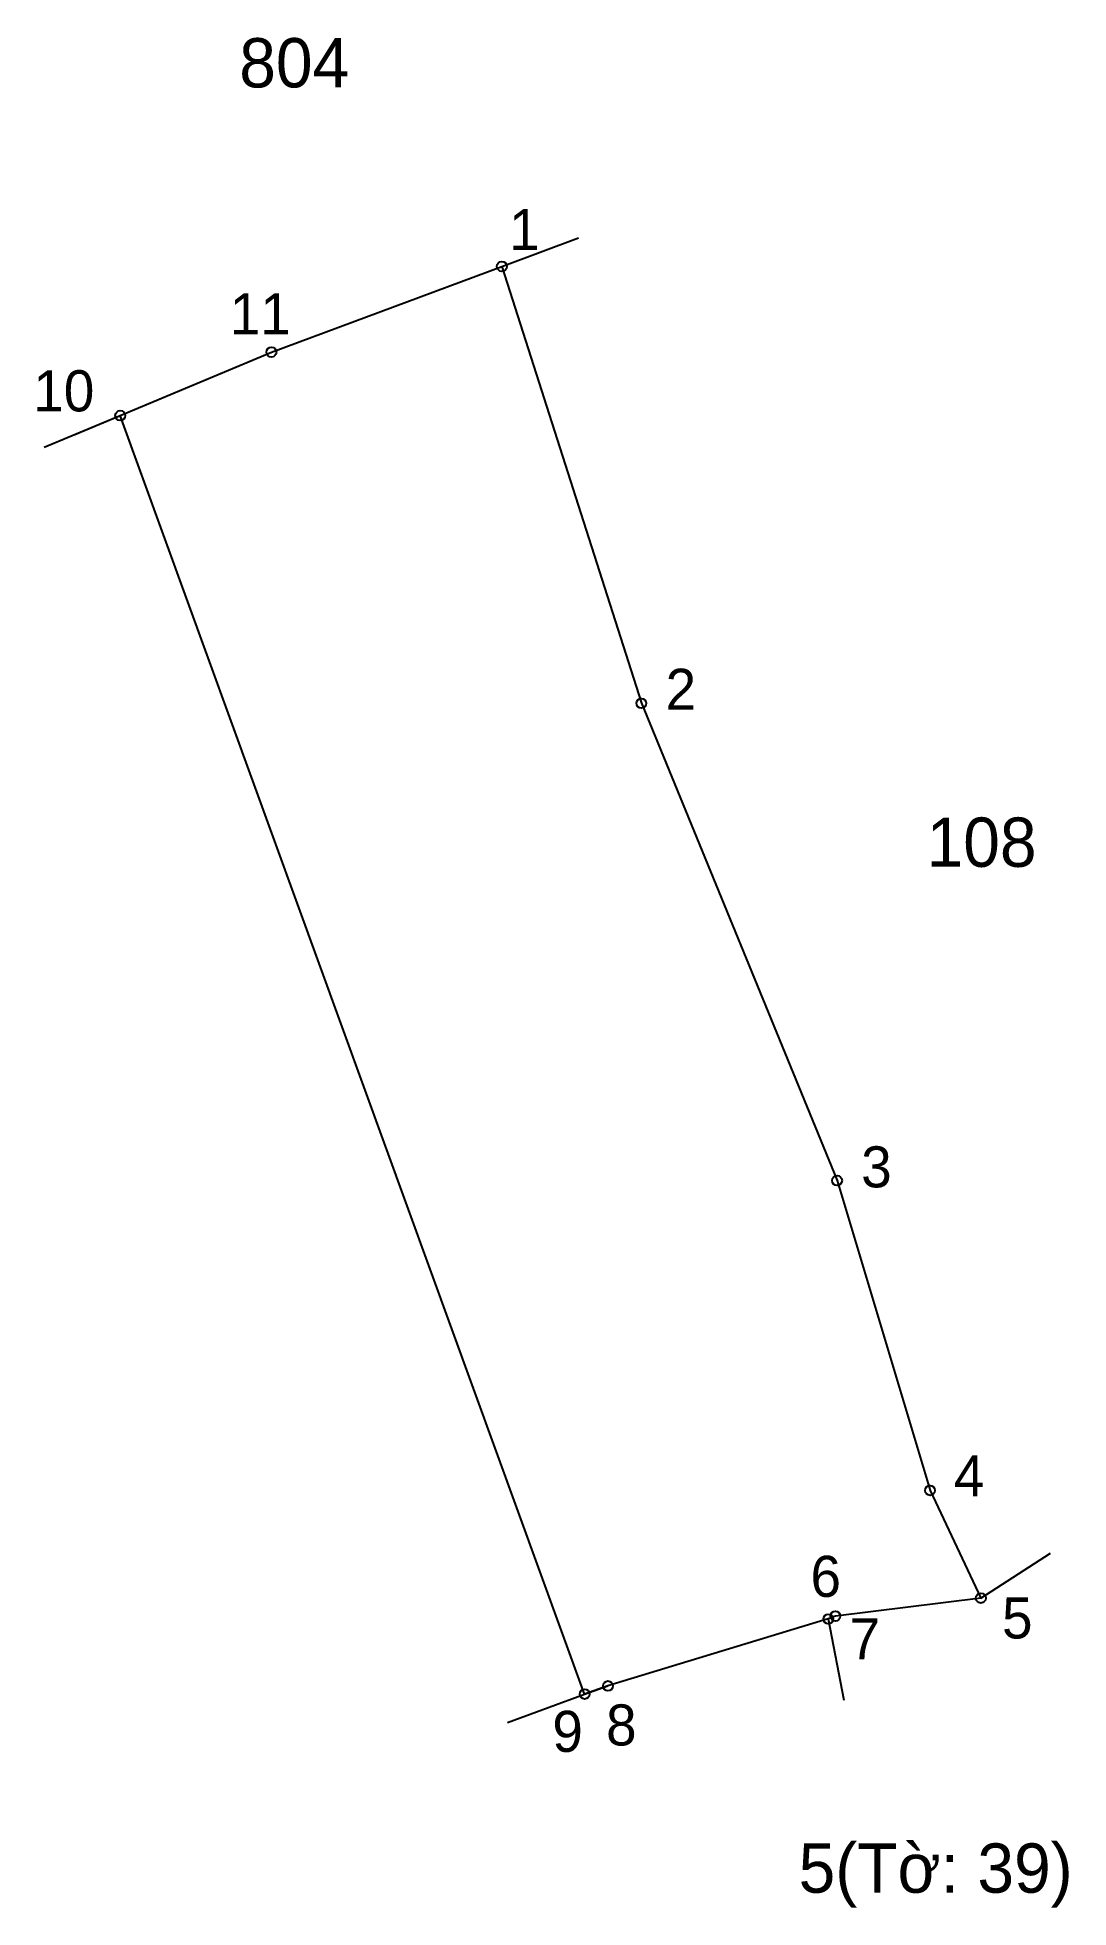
# Model space of a CAD drawing. Extents: x 548138 to 548230, y 1822009 to 1822176.
import ezdxf

# ---------------------------------------------------------------- set-up
doc = ezdxf.new("R2010")
doc.units = 0
for name, color, linetype in [('CanhThua', 7, 'Continuous'), ('MocDinhThua', 7, 'Continuous'), ('NhanTuCan', 7, 'Continuous'), ('RauThua', 7, 'Continuous'), ('SoHieuDinhThua', 7, 'Continuous')]:
    doc.layers.add(name, color=color, linetype=linetype)

msp = doc.modelspace()

# ---------------------------------------------------------------- linework, layer by layer
at = {"layer": 'CanhThua'}
for p, q in [((548159.11, 1822148.13), (548179.66, 1822155.77)), ((548179.66, 1822155.77), (548192.1, 1822116.82)), ((548145.63, 1822142.48), (548159.11, 1822148.13)), ((548187.04, 1822028.48), (548145.63, 1822142.48)), ((548192.1, 1822116.82), (548209.55, 1822074.27)), ((548209.55, 1822074.27), (548217.84, 1822046.64)), ((548217.84, 1822046.64), (548222.37, 1822037.04)), ((548222.37, 1822037.04), (548209.4, 1822035.43)), ((548208.77, 1822035.18), (548189.12, 1822029.21)), ((548209.4, 1822035.43), (548208.77, 1822035.18)), ((548189.12, 1822029.21), (548187.04, 1822028.48))]:
    msp.add_line(p, q, dxfattribs=at)
at = {"layer": 'MocDinhThua'}
for centre in [(548179.66, 1822155.77), (548159.11, 1822148.13), (548145.63, 1822142.48), (548192.1, 1822116.82), (548209.55, 1822074.27), (548217.84, 1822046.64), (548222.37, 1822037.04), (548208.77, 1822035.18), (548209.4, 1822035.43), (548189.12, 1822029.21), (548187.04, 1822028.48)]:
    msp.add_circle(centre, 0.44, dxfattribs=at)
at = {"layer": 'RauThua'}
for p, q in [((548179.66, 1822155.77), (548186.5, 1822158.32)), ((548141.58, 1822140.79), (548159.11, 1822148.13)), ((548138.86, 1822139.65), (548145.63, 1822142.48)), ((548138.86, 1822139.65), (548145.63, 1822142.48)), ((548222.37, 1822037.04), (548228.58, 1822041.04)), ((548208.77, 1822035.18), (548210.15, 1822027.94)), ((548180.16, 1822025.96), (548187.04, 1822028.46)), ((548180.16, 1822025.96), (548187.04, 1822028.46)), ((548187.04, 1822028.46), (548189.12, 1822029.21)), ((548187.04, 1822028.46), (548189.12, 1822029.21)), ((548187.04, 1822028.46), (548189.12, 1822029.21)), ((548187.04, 1822028.48), (548187.04, 1822028.46)), ((548187.04, 1822028.48), (548187.04, 1822028.46)), ((548187.04, 1822028.48), (548187.04, 1822028.46))]:
    msp.add_line(p, q, dxfattribs=at)

# ---------------------------------------------------------------- texts
at = {"layer": 'NhanTuCan'}
for s, p in [('804', (548156.24, 1822171.73)), ('108', (548217.53, 1822102.24)), ('5(Tờ: 39)', (548206.12, 1822010.77))]:
    msp.add_text(s, height=4.397, dxfattribs=at).set_placement(p)
at = {"layer": 'SoHieuDinhThua'}
for s, height, p in [('1', 3.66, (548180.31, 1822157.23)), ('11', 3.664, (548155.39, 1822149.71)), ('10', 3.664, (548137.87, 1822142.85)), ('2', 3.66, (548194.26, 1822116.24)), ('3', 3.66, (548211.7, 1822073.66)), ('4', 3.66, (548219.96, 1822046.12)), ('6', 3.66, (548207.18, 1822037.15)), ('5', 3.66, (548224.26, 1822033.44)), ('7', 3.66, (548210.67, 1822031.58)), ('9', 3.66, (548184.16, 1822023.33)), ('8', 3.66, (548188.95, 1822023.9))]:
    msp.add_text(s, height=height, dxfattribs=at).set_placement(p)

doc.saveas('drawing.dxf')
